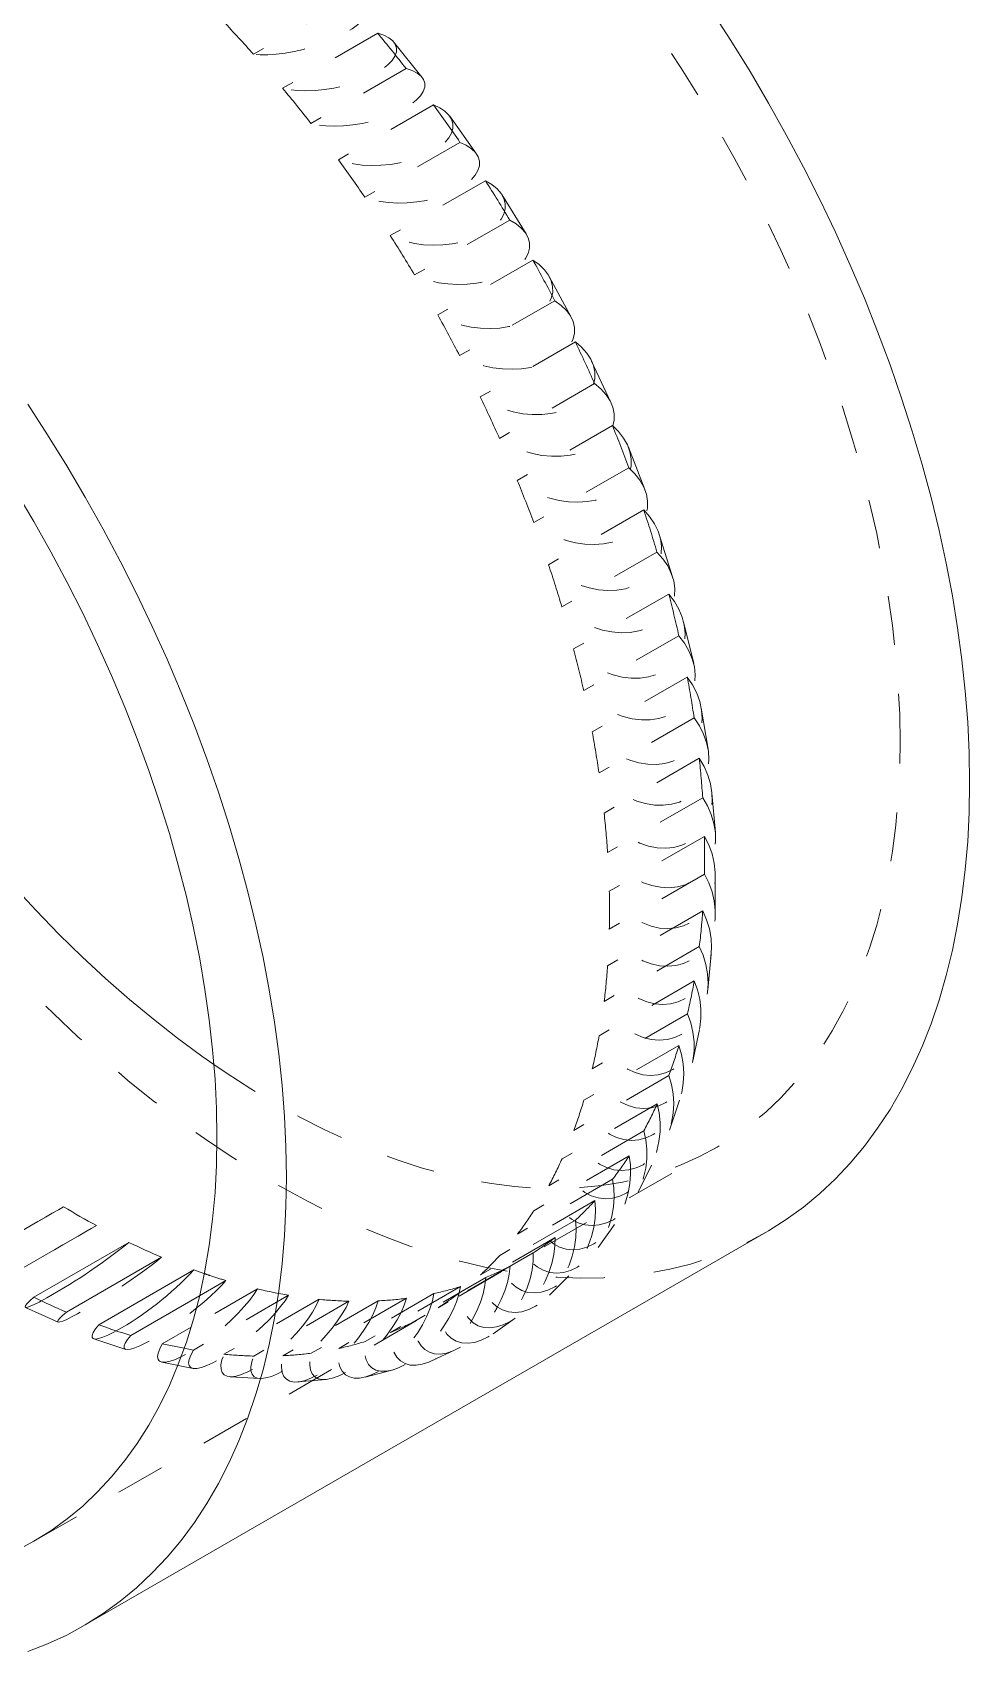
# Model space of a CAD drawing. Header units: inches. Extents: x 0.2 to 32.9, y 0.2 to 23.2.
# Drawn here: x 22.016 to 23.925, y 17.492 to 20.793 of the extents above; entities that cross this region are included whole.
import ezdxf

# ---------------------------------------------------------------- set-up
doc = ezdxf.new("R2010")
doc.units = ezdxf.units.IN
doc.header["$MEASUREMENT"] = 0
doc.linetypes.add('HIDDEN', pattern=[0.075, 0.05, -0.025])

msp = doc.modelspace()

# ---------------------------------------------------------------- linework, layer by layer
at = {"color": 7, "linetype": 'HIDDEN', "lineweight": 0}
for p, q in [((22.660185, 20.860364), (22.466441, 20.748518)), ((22.71954, 20.791204), (22.525797, 20.679359)), ((22.809696, 20.701893), (22.751983, 20.773688)), ((22.777286, 20.719399), (22.583543, 20.607554)), ((22.833159, 20.645277), (22.639415, 20.533432)), ((22.920132, 20.546083), (22.866217, 20.622441)), ((22.887106, 20.568906), (22.693363, 20.45706)), ((22.938882, 20.490633), (22.745139, 20.378788)), ((23.021782, 20.382442), (22.972257, 20.462525)), ((22.98844, 20.410532), (22.794697, 20.298686)), ((23.035553, 20.328966), (22.84181, 20.217121)), ((23.113552, 20.212626), (23.06896, 20.295558)), ((23.080179, 20.246013), (22.886435, 20.134167)), ((23.122112, 20.162049), (22.928369, 20.050203)), ((23.194435, 20.038358), (23.155264, 20.12323)), ((23.161316, 20.077151), (22.967573, 19.965306)), ((23.197611, 19.991708), (23.003868, 19.879863)), ((23.26352, 19.861397), (23.230199, 19.947278)), ((23.230964, 19.905798), (23.037221, 19.793952)), ((23.261223, 19.819811), (23.067479, 19.707966)), ((23.32, 19.683514), (23.292894, 19.769464)), ((23.288359, 19.733829), (23.094616, 19.621983)), ((23.312249, 19.648242), (23.118506, 19.536396)), ((23.363172, 19.506469), (23.342578, 19.591546)), ((23.332872, 19.563129), (23.139129, 19.451284)), ((23.350133, 19.478879), (23.15639, 19.367034)), ((23.39243, 19.331979), (23.378575, 19.415251)), ((23.364016, 19.395569), (23.170273, 19.283723)), ((23.374458, 19.313579), (23.180715, 19.201733)), ((23.381449, 19.232984), (23.187706, 19.121138)), ((23.407239, 19.161882), (23.400273, 19.242442)), ((23.384958, 19.154152), (23.191215, 19.042306)), ((23.384981, 19.077155), (23.191237, 18.965309)), ((23.40718, 18.998104), (23.40718, 19.075063)), ((23.381518, 19.002345), (23.187775, 18.890499)), ((23.374572, 18.92979), (23.180829, 18.817945)), ((23.391914, 18.841572), (23.39888, 18.914087)), ((23.364175, 18.859822), (23.170432, 18.747976)), ((23.350337, 18.792504), (23.156594, 18.680658)), ((23.360957, 18.693549), (23.374813, 18.760825)), ((23.33312, 18.728143), (23.139377, 18.616298)), ((23.312541, 18.6668), (23.118798, 18.554954)), ((23.313656, 18.555202), (23.334249, 18.616501)), ((23.288693, 18.608752), (23.09495, 18.496907)), ((23.261599, 18.554055), (23.067855, 18.44221)), ((22.019199, 17.717333), (23.410785, 18.520678)), ((23.231381, 18.502957), (23.037638, 18.391112)), ((23.249853, 18.429287), (23.27696, 18.483943)), ((23.198068, 18.455506), (23.004324, 18.34366)), ((23.161811, 18.411917), (22.968068, 18.300071)), ((23.122644, 18.372231), (22.928901, 18.260385)), ((23.168309, 18.315941), (23.201629, 18.36335)), ((23.080746, 18.336629), (22.887003, 18.224783)), ((23.036155, 18.305144), (22.842411, 18.193298)), ((22.939547, 18.254978), (22.745803, 18.143132)), ((22.989074, 18.277918), (22.795331, 18.166073)), ((23.069671, 18.218889), (23.108843, 18.258535)), ((22.474511, 18.231637), (22.339472, 18.15368)), ((22.410181, 18.248841), (22.356743, 18.217992)), ((22.833879, 18.222284), (22.640135, 18.110438)), ((22.887799, 18.236428), (22.694056, 18.124582)), ((22.002383, 18.194119), (22.06866, 18.163902)), ((22.537906, 18.218853), (22.344163, 18.107007)), ((22.60008, 18.210549), (22.406336, 18.098703)), ((22.660973, 18.206732), (22.46723, 18.094887)), ((22.720308, 18.20742), (22.526565, 18.095575)), ((22.778031, 18.212612), (22.584288, 18.100766)), ((22.954736, 18.140522), (22.999331, 18.17197)), ((22.141358, 18.129883), (22.206545, 18.108251)), ((22.344163, 18.107007), (22.324972, 18.110877)), ((22.82768, 18.084439), (22.877204, 18.107342)), ((22.280001, 18.082599), (22.343384, 18.06979)), ((22.694062, 18.052073), (22.747977, 18.066182)), ((22.418822, 18.052898), (22.479702, 18.049053)), ((22.556919, 18.042141), (22.614635, 18.047302))]:
    msp.add_line(p, q, dxfattribs=at)
at = {"color": 7, "linetype": 'Continuous', "lineweight": 15}
for p, q in [((22.079718, 18.399373), (21.885974, 18.287527)), ((22.146383, 18.360914), (21.95264, 18.249068)), ((22.212896, 18.326568), (22.019153, 18.214723)), ((22.119191, 17.544123), (23.510777, 18.347468)), ((22.279194, 18.296368), (22.085451, 18.184523)), ((22.344976, 18.270451), (22.151233, 18.158606)), ((22.344976, 18.270451), (22.365628, 18.263282)), ((22.356743, 18.217992), (22.216437, 18.136996)), ((22.339472, 18.15368), (22.280767, 18.119791)), ((22.324972, 18.110877), (22.280767, 18.119791))]:
    msp.add_line(p, q, dxfattribs=at)
at = {"color": 7, "linetype": 'HIDDEN', "lineweight": 0, "flags": 128}
for points in [[(21.51094, 21.811664), (21.487894, 21.797732), (21.452304, 21.77359), (21.418178, 21.747106), (21.385562, 21.718318), (21.354501, 21.687265), (21.325038, 21.65399), (21.297214, 21.618539), (21.271067, 21.580961), (21.246634, 21.541308), (21.223948, 21.499635), (21.203041, 21.455999), (21.183942, 21.41046), (21.166676, 21.363082), (21.151268, 21.313931), (21.137739, 21.263073), (21.126108, 21.210579), (21.116391, 21.156523), (21.108601, 21.100978), (21.102749, 21.044021), (21.098843, 20.985731), (21.096889, 20.926189), (21.096889, 20.865477), (21.098843, 20.803679), (21.102749, 20.740879), (21.108601, 20.677166), (21.116391, 20.612627), (21.126108, 20.547351), (21.137739, 20.481429), (21.151268, 20.414951), (21.166676, 20.34801), (21.183942, 20.280697), (21.203041, 20.213107), (21.223948, 20.145332), (21.246634, 20.077466), (21.271067, 20.009604), (21.297214, 19.941837), (21.325038, 19.874262), (21.354501, 19.806969), (21.385562, 19.740054), (21.418178, 19.673608), (21.452304, 19.607723), (21.487894, 19.54249), (21.524897, 19.477999), (21.563263, 19.41434), (21.602939, 19.3516), (21.643869, 19.289867), (21.685998, 19.229225), (21.729267, 19.169758), (21.773616, 19.111548), (21.818984, 19.054676), (21.865308, 18.999221), (21.912524, 18.945259), (21.960567, 18.892865), (22.009371, 18.842111), (22.058868, 18.793067), (22.10899, 18.745801), (22.159667, 18.700378), (22.210829, 18.656862), (22.262407, 18.615312), (22.314327, 18.575786), (22.366519, 18.538338), (22.418911, 18.50302), (22.47143, 18.469881), (22.524003, 18.438967), (22.576558, 18.41032), (22.629022, 18.383981), (22.681323, 18.359984), (22.733388, 18.338365), (22.785146, 18.319152), (22.836525, 18.302372), (22.887453, 18.288048), (22.937861, 18.2762), (22.987679, 18.266845), (23.036838, 18.259995), (23.08527, 18.25566), (23.132908, 18.253845), (23.179687, 18.254554), (23.225541, 18.257785), (23.270407, 18.263535), (23.314223, 18.271794), (23.356929, 18.282551), (23.398466, 18.295792), (23.438776, 18.311499), (23.477804, 18.329649), (23.510777, 18.347468)], [(23.783651, 19.344799), (23.782669, 19.403068), (23.779727, 19.462381), (23.774828, 19.522645), (23.76798, 19.583768), (23.759194, 19.645656), (23.748483, 19.708212), (23.735864, 19.771341), (23.721356, 19.834946), (23.704981, 19.898927), (23.686765, 19.963188), (23.666736, 20.027627), (23.644924, 20.092147), (23.621364, 20.156647), (23.596092, 20.221029), (23.569146, 20.285192), (23.540569, 20.349038), (23.510404, 20.412469), (23.478697, 20.475386), (23.445498, 20.537693), (23.410858, 20.599294), (23.374831, 20.660093), (23.337471, 20.719997), (23.298836, 20.778914), (23.258987, 20.836752), (23.217984, 20.893423), (23.17589, 20.948839), (23.132772, 21.002915), (23.088694, 21.055567), (23.043725, 21.106713), (22.997935, 21.156276), (22.951393, 21.204179), (22.904173, 21.250348), (22.856346, 21.294712), (22.807986, 21.337202), (22.759168, 21.377752), (22.709967, 21.416301), (22.660459, 21.452789), (22.61072, 21.48716), (22.560828, 21.51936), (22.510858, 21.54934), (22.460889, 21.577053), (22.410996, 21.602458), (22.361258, 21.625514), (22.31175, 21.646187), (22.262549, 21.664444), (22.213731, 21.680258), (22.165371, 21.693603), (22.117544, 21.704459), (22.070323, 21.71281), (22.023782, 21.718643), (21.977991, 21.721948), (21.933023, 21.722721), (21.888945, 21.720961), (21.845826, 21.716669), (21.803733, 21.709853), (21.76273, 21.700523), (21.72288, 21.688694), (21.684246, 21.674384), (21.646886, 21.657614), (21.610858, 21.638412), (21.576218, 21.616806), (21.54302, 21.592829), (21.511313, 21.566519), (21.481148, 21.537917), (21.45257, 21.507065), (21.425625, 21.474013), (21.400352, 21.43881), (21.376792, 21.401512), (21.354981, 21.362175), (21.334952, 21.320861), (21.316736, 21.277632), (21.300361, 21.232556), (21.285853, 21.185703), (21.273233, 21.137144), (21.262522, 21.086954), (21.253736, 21.03521), (21.246889, 20.981994), (21.24199, 20.927385), (21.239047, 20.87147), (21.238066, 20.814333), (21.239047, 20.756064), (21.24199, 20.696751), (21.244191, 20.666784)], [(22.660185, 20.860364), (22.672203, 20.858108), (22.682, 20.854748), (22.689372, 20.850355), (22.69417, 20.845019), (22.696294, 20.838848), (22.695701, 20.83197), (22.692404, 20.824526), (22.686469, 20.816667), (22.678019, 20.808557), (22.667226, 20.80036), (22.654313, 20.792246), (22.639545, 20.78438), (22.623224, 20.776924), (22.605685, 20.770032), (22.587288, 20.763844), (22.568411, 20.758487), (22.549441, 20.754072), (22.530767, 20.750688), (22.512772, 20.748406), (22.495826, 20.747273), (22.480276, 20.74731), (22.466441, 20.748518)], [(22.71954, 20.791204), (22.732015, 20.787099), (22.742257, 20.781927), (22.750057, 20.775794), (22.755255, 20.768826), (22.757743, 20.761166), (22.757472, 20.752971), (22.754446, 20.74441), (22.748728, 20.735658), (22.740435, 20.726895), (22.729737, 20.718301), (22.716854, 20.710052), (22.70205, 20.702318), (22.685629, 20.695256), (22.667928, 20.689013), (22.649311, 20.683717), (22.63016, 20.679475), (22.610867, 20.676376), (22.591829, 20.674482), (22.573437, 20.673833), (22.556068, 20.674442), (22.540079, 20.676297), (22.525797, 20.679359)], [(22.777286, 20.719399), (22.789753, 20.715293), (22.799989, 20.710119), (22.807783, 20.703986), (22.812975, 20.697018), (22.815459, 20.689359), (22.815185, 20.681166), (22.812157, 20.672606), (22.806438, 20.663856), (22.798145, 20.655095), (22.787449, 20.646503), (22.774568, 20.638256), (22.759768, 20.630523), (22.743351, 20.623463), (22.725655, 20.617221), (22.707042, 20.611924), (22.687895, 20.607683), (22.668606, 20.604583), (22.649572, 20.602688), (22.631182, 20.602037), (22.613815, 20.602643), (22.597826, 20.604495), (22.583543, 20.607554)], [(22.833159, 20.645277), (22.845934, 20.63936), (22.856472, 20.632412), (22.864556, 20.624575), (22.870019, 20.61601), (22.87275, 20.606893), (22.872693, 20.59741), (22.869849, 20.587757), (22.864276, 20.578132), (22.856089, 20.568732), (22.845455, 20.559751), (22.832594, 20.551372), (22.817768, 20.543767), (22.801283, 20.537094), (22.783476, 20.531487), (22.764714, 20.527064), (22.745381, 20.523914), (22.725874, 20.522103), (22.706594, 20.521667), (22.687936, 20.522615), (22.670283, 20.524928), (22.653998, 20.528558), (22.639415, 20.533432)], [(22.887106, 20.568906), (22.899874, 20.562988), (22.910405, 20.556039), (22.918482, 20.548202), (22.923941, 20.539638), (22.926667, 20.530522), (22.926607, 20.521041), (22.923761, 20.51139), (22.918187, 20.501767), (22.91, 20.49237), (22.899368, 20.48339), (22.886509, 20.475013), (22.871687, 20.46741), (22.855206, 20.460737), (22.837403, 20.455132), (22.818646, 20.450708), (22.799317, 20.447558), (22.779814, 20.445745), (22.760537, 20.445307), (22.741882, 20.446253), (22.724231, 20.448563), (22.707947, 20.45219), (22.693363, 20.45706)], [(22.938882, 20.490633), (22.951809, 20.482964), (22.962496, 20.474298), (22.970722, 20.464812), (22.976319, 20.454702), (22.979172, 20.444175), (22.979223, 20.433447), (22.97647, 20.422738), (22.97097, 20.412268), (22.962836, 20.402252), (22.952235, 20.392895), (22.939384, 20.384391), (22.924548, 20.376912), (22.90803, 20.370613), (22.89017, 20.365623), (22.871335, 20.362045), (22.851911, 20.359951), (22.832296, 20.359385), (22.812894, 20.360359), (22.794102, 20.362852), (22.776307, 20.366813), (22.759874, 20.372162), (22.745139, 20.378788)], [(22.98844, 20.410532), (23.00136, 20.402862), (23.012039, 20.394196), (23.020259, 20.384711), (23.025851, 20.374602), (23.0287, 20.364077), (23.028747, 20.353351), (23.025992, 20.342644), (23.020491, 20.332177), (23.012358, 20.322163), (23.001758, 20.312809), (22.98891, 20.304306), (22.974077, 20.296829), (22.957563, 20.290531), (22.939708, 20.285541), (22.920877, 20.281962), (22.901457, 20.279868), (22.881846, 20.2793), (22.862448, 20.280271), (22.843659, 20.282762), (22.825865, 20.28672), (22.809432, 20.292064), (22.794697, 20.298686)], [(23.035553, 20.328966), (23.04848, 20.319623), (23.059167, 20.309316), (23.067393, 20.298256), (23.07299, 20.28667), (23.075843, 20.274795), (23.075894, 20.262877), (23.073141, 20.251159), (23.067641, 20.239882), (23.059507, 20.229278), (23.048906, 20.219563), (23.036055, 20.210938), (23.021219, 20.20358), (23.004701, 20.197639), (22.986841, 20.193238), (22.968006, 20.190466), (22.948582, 20.189381), (22.928967, 20.190006), (22.909565, 20.192326), (22.890773, 20.196295), (22.872978, 20.201832), (22.856545, 20.208821), (22.84181, 20.217121)], [(23.080179, 20.246013), (23.093099, 20.236669), (23.103778, 20.226362), (23.111998, 20.215303), (23.117589, 20.203719), (23.120438, 20.191847), (23.120485, 20.179931), (23.117731, 20.168216), (23.11223, 20.156942), (23.104096, 20.14634), (23.093497, 20.136628), (23.080648, 20.128005), (23.065815, 20.120648), (23.049302, 20.114708), (23.031446, 20.110307), (23.012615, 20.107535), (22.993195, 20.106448), (22.973585, 20.107071), (22.954186, 20.109388), (22.935397, 20.113354), (22.917604, 20.118886), (22.901171, 20.125872), (22.886435, 20.134167)], [(23.122112, 20.162049), (23.134888, 20.151128), (23.145426, 20.139274), (23.153509, 20.12673), (23.158973, 20.113753), (23.161704, 20.10061), (23.161647, 20.08757), (23.158803, 20.074902), (23.15323, 20.062864), (23.145043, 20.051705), (23.134409, 20.041653), (23.121548, 20.032915), (23.106722, 20.02567), (23.090237, 20.020066), (23.07243, 20.016219), (23.053668, 20.014208), (23.034335, 20.014074), (23.014828, 20.01582), (22.995548, 20.01941), (22.97689, 20.02477), (22.959237, 20.03179), (22.942952, 20.040326), (22.928369, 20.050203)], [(23.161316, 20.077151), (23.174085, 20.066231), (23.184615, 20.054378), (23.192693, 20.041835), (23.198151, 20.028861), (23.200878, 20.01572), (23.200817, 20.002684), (23.197971, 19.990018), (23.192397, 19.977984), (23.184211, 19.966828), (23.173579, 19.956778), (23.16072, 19.948042), (23.145897, 19.940798), (23.129416, 19.935195), (23.111614, 19.931348), (23.092856, 19.929336), (23.073527, 19.929201), (23.054025, 19.930944), (23.034748, 19.93453), (23.016092, 19.939886), (22.998441, 19.946902), (22.982157, 19.955433), (22.967573, 19.965306)], [(23.197611, 19.991708), (23.210085, 19.979324), (23.220328, 19.966035), (23.228128, 19.952115), (23.233325, 19.937848), (23.235814, 19.923527), (23.235543, 19.909447), (23.232517, 19.895896), (23.226799, 19.883153), (23.218506, 19.871479), (23.207808, 19.861114), (23.194924, 19.852271), (23.180121, 19.845131), (23.1637, 19.839841), (23.145999, 19.836508), (23.127382, 19.835203), (23.108231, 19.835951), (23.088938, 19.838737), (23.0699, 19.843504), (23.051508, 19.850154), (23.034139, 19.858551), (23.01815, 19.868522), (23.003868, 19.879863)], [(23.230964, 19.905798), (23.243431, 19.893414), (23.253666, 19.880127), (23.26146, 19.866208), (23.266653, 19.851943), (23.269137, 19.837626), (23.268863, 19.823549), (23.265835, 19.810002), (23.260116, 19.797263), (23.251823, 19.785592), (23.241127, 19.77523), (23.228246, 19.766388), (23.213445, 19.75925), (23.197029, 19.75396), (23.179332, 19.750627), (23.16072, 19.74932), (23.141573, 19.750066), (23.122284, 19.752849), (23.10325, 19.757613), (23.08486, 19.764259), (23.067493, 19.772651), (23.051503, 19.782617), (23.037221, 19.793952)], [(23.261223, 19.819811), (23.273249, 19.806094), (23.283052, 19.791498), (23.29043, 19.776323), (23.295233, 19.76088), (23.297362, 19.745486), (23.296772, 19.730458), (23.293476, 19.716104), (23.287542, 19.702718), (23.279091, 19.690575), (23.268297, 19.679925), (23.255382, 19.670986), (23.24061, 19.663942), (23.224285, 19.658937), (23.206742, 19.656073), (23.188341, 19.655411), (23.16946, 19.656962), (23.150485, 19.660696), (23.131808, 19.666536), (23.113811, 19.674362), (23.096863, 19.684014), (23.081313, 19.695292), (23.067479, 19.707966)], [(23.288359, 19.733829), (23.300378, 19.720112), (23.310174, 19.705518), (23.317547, 19.690345), (23.322345, 19.674905), (23.324469, 19.659515), (23.323876, 19.644491), (23.320578, 19.63014), (23.314643, 19.616758), (23.306193, 19.604619), (23.295401, 19.593971), (23.282488, 19.585034), (23.26772, 19.577991), (23.251399, 19.572986), (23.23386, 19.570123), (23.215463, 19.569458), (23.196586, 19.571008), (23.177616, 19.574739), (23.158942, 19.580574), (23.140947, 19.588396), (23.124, 19.598042), (23.10845, 19.609315), (23.094616, 19.621983)], [(23.312249, 19.648242), (23.323686, 19.633335), (23.332911, 19.617574), (23.339735, 19.60128), (23.344018, 19.584789), (23.345672, 19.568439), (23.344663, 19.552566), (23.341012, 19.537495), (23.334793, 19.523536), (23.326135, 19.510975), (23.315215, 19.500071), (23.302258, 19.491046), (23.287528, 19.484087), (23.271329, 19.479336), (23.253993, 19.476891), (23.235877, 19.476801), (23.217351, 19.47907), (23.198796, 19.483649), (23.180593, 19.490446), (23.163115, 19.49932), (23.146722, 19.510089), (23.13175, 19.522533), (23.118506, 19.536396)], [(23.332872, 19.563129), (23.344302, 19.548224), (23.35352, 19.532464), (23.360338, 19.516173), (23.364616, 19.499685), (23.366266, 19.483339), (23.365254, 19.46747), (23.361601, 19.452403), (23.355382, 19.438448), (23.346725, 19.425891), (23.335807, 19.414989), (23.322851, 19.405967), (23.308125, 19.399009), (23.29193, 19.394259), (23.274599, 19.391813), (23.256486, 19.391721), (23.237964, 19.393987), (23.219413, 19.398563), (23.201213, 19.405355), (23.183738, 19.414224), (23.167346, 19.424988), (23.152374, 19.437426), (23.139129, 19.451284)], [(23.350133, 19.478879), (23.360845, 19.462941), (23.369359, 19.446169), (23.375501, 19.428905), (23.379145, 19.411504), (23.380216, 19.394324), (23.378691, 19.377718), (23.374603, 19.362025), (23.368036, 19.347569), (23.359123, 19.334646), (23.348048, 19.323521), (23.335038, 19.314423), (23.32036, 19.307537), (23.304317, 19.303007), (23.287236, 19.300924), (23.269468, 19.301332), (23.251379, 19.304222), (23.23334, 19.309535), (23.21572, 19.317161), (23.198882, 19.326944), (23.18317, 19.338684), (23.168909, 19.352139), (23.15639, 19.367034)], [(23.364016, 19.395569), (23.374721, 19.379632), (23.383229, 19.362862), (23.389365, 19.345601), (23.393004, 19.328204), (23.394071, 19.311029), (23.392544, 19.294427), (23.388455, 19.278738), (23.381886, 19.264286), (23.372974, 19.251367), (23.361901, 19.240245), (23.348894, 19.231148), (23.33422, 19.224265), (23.31818, 19.219734), (23.301103, 19.217651), (23.283339, 19.218057), (23.265254, 19.220944), (23.247218, 19.226252), (23.229601, 19.233874), (23.212765, 19.243652), (23.197055, 19.255386), (23.182793, 19.268835), (23.170273, 19.283723)], [(22.38594, 18.689003), (22.410996, 18.671973), (22.460889, 18.639773), (22.510858, 18.609793), (22.560828, 18.582079), (22.61072, 18.556674), (22.660459, 18.533618), (22.709967, 18.512945), (22.759168, 18.494688), (22.807986, 18.478875), (22.856346, 18.465529), (22.904173, 18.454673), (22.951393, 18.446322), (22.997935, 18.440489), (23.043725, 18.437184), (23.088694, 18.436411), (23.132772, 18.438172), (23.17589, 18.442463), (23.217984, 18.449279), (23.258987, 18.458609), (23.298836, 18.470438), (23.337471, 18.484748), (23.374831, 18.501518), (23.410858, 18.52072), (23.445498, 18.542327), (23.478697, 18.566303), (23.510404, 18.592613), (23.540569, 18.621216), (23.569146, 18.652067), (23.596092, 18.68512), (23.621364, 18.720322), (23.644924, 18.75762), (23.666736, 18.796957), (23.686765, 18.838272), (23.704981, 18.8815), (23.721356, 18.926576), (23.735864, 18.97343), (23.748483, 19.021989), (23.759194, 19.072179), (23.76798, 19.123922), (23.774828, 19.177139), (23.779727, 19.231747), (23.782669, 19.287662), (23.783651, 19.344799)], [(23.374458, 19.313579), (23.384318, 19.296779), (23.391996, 19.27916), (23.397337, 19.261085), (23.40023, 19.242924), (23.400615, 19.225051), (23.398485, 19.207831), (23.393883, 19.191619), (23.386904, 19.176747), (23.377692, 19.16352), (23.366435, 19.152211), (23.353364, 19.14305), (23.338747, 19.136227), (23.322886, 19.131881), (23.306105, 19.130102), (23.288748, 19.130925), (23.271172, 19.134335), (23.253739, 19.140261), (23.236804, 19.148581), (23.220717, 19.159125), (23.205808, 19.171676), (23.192382, 19.185976), (23.180715, 19.201733)], [(23.381449, 19.232984), (23.391302, 19.216185), (23.398975, 19.198569), (23.40431, 19.180497), (23.407198, 19.162341), (23.40758, 19.144471), (23.405447, 19.127256), (23.400844, 19.111049), (23.393865, 19.096181), (23.384654, 19.082958), (23.373398, 19.071652), (23.36033, 19.062494), (23.345717, 19.055672), (23.329859, 19.051326), (23.313082, 19.049545), (23.295729, 19.050367), (23.278157, 19.053773), (23.260727, 19.059695), (23.243795, 19.06801), (23.22771, 19.078548), (23.212801, 19.091093), (23.199375, 19.105388), (23.187706, 19.121138)], [(23.384958, 19.154152), (23.393847, 19.136668), (23.400575, 19.118378), (23.405003, 19.09966), (23.407041, 19.080896), (23.406645, 19.062472), (23.403826, 19.044766), (23.398639, 19.028141), (23.391193, 19.01294), (23.38164, 18.999473), (23.370175, 18.988017), (23.357034, 18.978807), (23.342488, 18.972033), (23.326834, 18.967834), (23.310393, 18.966295), (23.293504, 18.967448), (23.276513, 18.97127), (23.259769, 18.977682), (23.243615, 18.986553), (23.228384, 18.9977), (23.214387, 19.010894), (23.201912, 19.025865), (23.191215, 19.042306)], [(23.384981, 19.077155), (23.393864, 19.059673), (23.400586, 19.041386), (23.405009, 19.022671), (23.407042, 19.003911), (23.406643, 18.985492), (23.403821, 18.967791), (23.398634, 18.951171), (23.391188, 18.935973), (23.381635, 18.92251), (23.370172, 18.911058), (23.357034, 18.90185), (23.342491, 18.895078), (23.32684, 18.890878), (23.310404, 18.889338), (23.293519, 18.890489), (23.276531, 18.894308), (23.25979, 18.900715), (23.243639, 18.909581), (23.228409, 18.920722), (23.214412, 18.93391), (23.201936, 18.948875), (23.191237, 18.965309)], [(23.381518, 19.002345), (23.38933, 18.984363), (23.395002, 18.965585), (23.398416, 18.946398), (23.399504, 18.927195), (23.398242, 18.90837), (23.394656, 18.890309), (23.388821, 18.873385), (23.380855, 18.857943), (23.370922, 18.844301), (23.359227, 18.832738), (23.346009, 18.823493), (23.33154, 18.816755), (23.316117, 18.812662), (23.300055, 18.811298), (23.283685, 18.812691), (23.267344, 18.816814), (23.251365, 18.82358), (23.236078, 18.832851), (23.221797, 18.844437), (23.208813, 18.858101), (23.197394, 18.87356), (23.187775, 18.890499)], [(23.374572, 18.92979), (23.382378, 18.91181), (23.388044, 18.893035), (23.391454, 18.873851), (23.392537, 18.854652), (23.391272, 18.835832), (23.387685, 18.817777), (23.381849, 18.800857), (23.373883, 18.785419), (23.363952, 18.771781), (23.352259, 18.760222), (23.339043, 18.750979), (23.324577, 18.744242), (23.309157, 18.740149), (23.293099, 18.738784), (23.276733, 18.740175), (23.260395, 18.744294), (23.244419, 18.751056), (23.229134, 18.760322), (23.214854, 18.771902), (23.20187, 18.785559), (23.19045, 18.801012), (23.180829, 18.817945)], [(23.364175, 18.859822), (23.370815, 18.841532), (23.375336, 18.822454), (23.377648, 18.802978), (23.377701, 18.783504), (23.375496, 18.764432), (23.371076, 18.746154), (23.364534, 18.729044), (23.356003, 18.713454), (23.345658, 18.699704), (23.333712, 18.688076), (23.32041, 18.678809), (23.306025, 18.672093), (23.290852, 18.668065), (23.275203, 18.666809), (23.259399, 18.668351), (23.243764, 18.672658), (23.228619, 18.679642), (23.214276, 18.689161), (23.201028, 18.701018), (23.189148, 18.714969), (23.178879, 18.73073), (23.170432, 18.747976)], [(23.350337, 18.792504), (23.356971, 18.774216), (23.361487, 18.755141), (23.363794, 18.735668), (23.363844, 18.716199), (23.361635, 18.697132), (23.357214, 18.678859), (23.350671, 18.661754), (23.342141, 18.646168), (23.331797, 18.632422), (23.319853, 18.620797), (23.306554, 18.611532), (23.292172, 18.604817), (23.277003, 18.60079), (23.261357, 18.599533), (23.245556, 18.601072), (23.229924, 18.605376), (23.214782, 18.612355), (23.200441, 18.621868), (23.187194, 18.633719), (23.175313, 18.647665), (23.165043, 18.663419), (23.156594, 18.680658)], [(23.33312, 18.728143), (23.338504, 18.709742), (23.341795, 18.690553), (23.342925, 18.670972), (23.341872, 18.651399), (23.338656, 18.632237), (23.333344, 18.613878), (23.326045, 18.596701), (23.316909, 18.581057), (23.306123, 18.567267), (23.293908, 18.555615), (23.280516, 18.54634), (23.266221, 18.539632), (23.251317, 18.535629), (23.236109, 18.534412), (23.22091, 18.536008), (23.206032, 18.540383), (23.19178, 18.547447), (23.178447, 18.557055), (23.166306, 18.569011), (23.155607, 18.583069), (23.146568, 18.59894), (23.139377, 18.616298)], [(23.312541, 18.6668), (23.31792, 18.6484), (23.321206, 18.629214), (23.322332, 18.609636), (23.321275, 18.590068), (23.318057, 18.570911), (23.312744, 18.552558), (23.305444, 18.535385), (23.296309, 18.519746), (23.285524, 18.50596), (23.273312, 18.494311), (23.259922, 18.485038), (23.24563, 18.478331), (23.230729, 18.474328), (23.215525, 18.47311), (23.200329, 18.474703), (23.185454, 18.479075), (23.171204, 18.486134), (23.157872, 18.495738), (23.145731, 18.507687), (23.135032, 18.521738), (23.125992, 18.537602), (23.118798, 18.554954)], [(23.288693, 18.608752), (23.292753, 18.590435), (23.294745, 18.571328), (23.29463, 18.551825), (23.292409, 18.532326), (23.288128, 18.513231), (23.281874, 18.494932), (23.273777, 18.477805), (23.264002, 18.462202), (23.25275, 18.448441), (23.240252, 18.436807), (23.226765, 18.427538), (23.212565, 18.420824), (23.197944, 18.416803), (23.183202, 18.415557), (23.168642, 18.417112), (23.154562, 18.421437), (23.141251, 18.428441), (23.128984, 18.437983), (23.11801, 18.449865), (23.108557, 18.463844), (23.100817, 18.479632), (23.09495, 18.496907)], [(23.261599, 18.554055), (23.265653, 18.535739), (23.267641, 18.516635), (23.267522, 18.497136), (23.265298, 18.477642), (23.261015, 18.458552), (23.25476, 18.440258), (23.246663, 18.423136), (23.236889, 18.407537), (23.225639, 18.39378), (23.213143, 18.382149), (23.199659, 18.372882), (23.185462, 18.366169), (23.170844, 18.362148), (23.156105, 18.360901), (23.141548, 18.362454), (23.12747, 18.366775), (23.114161, 18.373775), (23.101895, 18.383311), (23.090921, 18.395187), (23.081467, 18.409159), (23.073725, 18.424942), (23.067855, 18.44221)], [(23.231381, 18.502957), (23.234062, 18.484918), (23.234703, 18.466085), (23.23329, 18.446844), (23.229853, 18.42759), (23.224463, 18.40872), (23.217229, 18.390619), (23.208301, 18.37366), (23.197862, 18.358191), (23.186125, 18.344528), (23.173332, 18.332954), (23.159746, 18.323705), (23.145645, 18.31697), (23.131319, 18.31289), (23.117062, 18.311546), (23.103166, 18.312967), (23.089917, 18.317123), (23.077587, 18.32393), (23.066428, 18.333247), (23.05667, 18.344884), (23.048514, 18.3586), (23.042126, 18.374116), (23.037638, 18.391112)], [(23.198068, 18.455506), (23.200744, 18.437468), (23.20138, 18.418638), (23.199964, 18.399401), (23.196525, 18.380152), (23.191133, 18.361286), (23.183899, 18.34319), (23.174971, 18.326236), (23.164533, 18.310771), (23.152798, 18.297112), (23.140008, 18.285541), (23.126424, 18.276294), (23.112327, 18.269561), (23.098004, 18.26548), (23.083749, 18.264135), (23.069856, 18.265554), (23.056609, 18.269707), (23.04428, 18.276509), (23.033122, 18.285821), (23.023364, 18.297451), (23.015206, 18.311162), (23.008816, 18.326671), (23.004324, 18.34366)], [(23.161811, 18.411917), (23.163074, 18.394348), (23.162324, 18.375976), (23.159578, 18.357178), (23.154891, 18.33834), (23.14836, 18.319847), (23.140118, 18.302081), (23.130335, 18.285406), (23.119212, 18.270163), (23.106977, 18.256666), (23.093881, 18.245193), (23.080193, 18.235977), (23.066194, 18.229209), (23.052171, 18.225028), (23.038412, 18.223518), (23.0252, 18.224713), (23.012806, 18.228585), (23.001484, 18.235058), (22.991466, 18.243996), (22.982958, 18.255218), (22.976136, 18.268492), (22.971138, 18.283546), (22.968068, 18.300071)], [(22.146383, 18.360914), (22.135686, 18.354737), (22.123211, 18.347533), (22.109214, 18.339451), (22.093983, 18.330656), (22.077829, 18.321329), (22.061085, 18.311662), (22.044094, 18.301852), (22.027205, 18.292101), (22.010764, 18.28261), (21.99511, 18.273573), (21.980564, 18.265175), (21.967423, 18.257589), (21.955958, 18.250971), (21.946405, 18.245457), (21.938959, 18.241159), (21.933772, 18.238166), (21.930953, 18.23654), (21.930557, 18.236313), (21.932595, 18.237491), (21.937023, 18.240049), (21.943751, 18.243934), (21.95264, 18.249068)], [(23.122644, 18.372231), (23.123903, 18.354664), (23.123149, 18.336295), (23.1204, 18.3175), (23.115711, 18.298666), (23.109178, 18.280178), (23.100937, 18.262417), (23.091155, 18.245746), (23.080033, 18.230508), (23.0678, 18.217015), (23.054706, 18.205544), (23.041021, 18.196331), (23.027025, 18.189564), (23.013005, 18.185383), (22.999249, 18.183872), (22.986039, 18.185064), (22.973647, 18.188934), (22.962325, 18.195402), (22.952308, 18.204335), (22.9438, 18.215551), (22.936975, 18.228819), (22.931975, 18.243866), (22.928901, 18.260385)], [(23.080746, 18.336629), (23.080567, 18.319718), (23.078404, 18.30199), (23.074302, 18.28381), (23.068343, 18.265551), (23.060652, 18.247588), (23.051385, 18.230289), (23.040734, 18.21401), (23.028915, 18.199084), (23.016173, 18.185818), (23.002769, 18.174485), (22.988978, 18.165317), (22.975082, 18.158502), (22.961367, 18.15418), (22.948116, 18.152439), (22.935599, 18.153316), (22.924073, 18.156793), (22.913776, 18.162798), (22.904918, 18.171208), (22.897682, 18.18185), (22.892216, 18.194506), (22.888631, 18.208915), (22.887003, 18.224783)], [(22.279194, 18.296368), (22.269575, 18.288449), (22.258156, 18.279538), (22.245172, 18.269817), (22.230891, 18.259486), (22.215604, 18.248758), (22.199625, 18.237852), (22.183284, 18.226992), (22.166914, 18.216401), (22.150853, 18.206298), (22.135429, 18.196888), (22.12096, 18.188365), (22.107742, 18.180904), (22.096047, 18.174659), (22.086114, 18.169757), (22.078149, 18.166299), (22.072313, 18.164356), (22.068727, 18.163968), (22.067465, 18.165143), (22.068553, 18.167857), (22.071967, 18.172053), (22.077639, 18.177647), (22.085451, 18.184523)], [(23.036155, 18.305144), (23.035972, 18.288234), (23.033805, 18.270508), (23.0297, 18.252332), (23.02374, 18.234077), (23.016048, 18.216118), (23.006782, 18.198824), (22.996131, 18.182549), (22.984315, 18.167628), (22.971575, 18.154366), (22.958173, 18.143036), (22.944385, 18.133869), (22.930492, 18.127056), (22.91678, 18.122734), (22.903531, 18.120992), (22.891016, 18.121867), (22.879492, 18.125341), (22.869195, 18.131342), (22.860337, 18.139746), (22.8531, 18.150383), (22.847631, 18.163032), (22.844044, 18.177436), (22.842411, 18.193298)], [(22.939547, 18.254978), (22.937914, 18.238905), (22.934327, 18.222), (22.928858, 18.20461), (22.921621, 18.187093), (22.912763, 18.169807), (22.902466, 18.153108), (22.890942, 18.137337), (22.878427, 18.122819), (22.865178, 18.109851), (22.851466, 18.0987), (22.837574, 18.089594), (22.823785, 18.08272), (22.810383, 18.078219), (22.797643, 18.076184), (22.785827, 18.076655), (22.775176, 18.079625), (22.76591, 18.085031), (22.758218, 18.092762), (22.752258, 18.102661), (22.748153, 18.114524), (22.745987, 18.128107), (22.745803, 18.143132)], [(22.989074, 18.277918), (22.987445, 18.261844), (22.983861, 18.244936), (22.978395, 18.227544), (22.971158, 18.210023), (22.962301, 18.192733), (22.952003, 18.176029), (22.940478, 18.160254), (22.927961, 18.145732), (22.914709, 18.13276), (22.900995, 18.121606), (22.887099, 18.112498), (22.873308, 18.105623), (22.859903, 18.101122), (22.847161, 18.099087), (22.835343, 18.099561), (22.824691, 18.102533), (22.815425, 18.107943), (22.807733, 18.115679), (22.801775, 18.125584), (22.797672, 18.137452), (22.79551, 18.151041), (22.795331, 18.166073)], [(22.410181, 18.248841), (22.401734, 18.239261), (22.391465, 18.228721), (22.379584, 18.217438), (22.366337, 18.205643), (22.351993, 18.193578), (22.336849, 18.181491), (22.321214, 18.16963), (22.30541, 18.158239), (22.289761, 18.147551), (22.274588, 18.137786), (22.260203, 18.129143), (22.246901, 18.121802), (22.234955, 18.115912), (22.22461, 18.111594), (22.216079, 18.108937), (22.209536, 18.107995), (22.205117, 18.108788), (22.202911, 18.111299), (22.202965, 18.115477), (22.205276, 18.121237), (22.209798, 18.128459), (22.216437, 18.136996)], [(22.474511, 18.231637), (22.467317, 18.220495), (22.458277, 18.208424), (22.447577, 18.195674), (22.435436, 18.182504), (22.422105, 18.169185), (22.407855, 18.155991), (22.392979, 18.143192), (22.377783, 18.131051), (22.362579, 18.119817), (22.347678, 18.10972), (22.333386, 18.100968), (22.319997, 18.09374), (22.307784, 18.088185), (22.297, 18.084416), (22.287864, 18.08251), (22.280565, 18.082508), (22.275251, 18.084409), (22.272033, 18.088173), (22.270977, 18.093724), (22.272103, 18.100949), (22.275389, 18.109697), (22.280767, 18.119791)], [(22.833879, 18.222284), (22.830805, 18.207218), (22.825804, 18.1913), (22.81898, 18.174858), (22.810472, 18.158229), (22.800454, 18.141753), (22.789133, 18.125769), (22.77674, 18.110606), (22.763531, 18.096573), (22.749775, 18.083959), (22.735755, 18.073023), (22.721759, 18.063989), (22.708073, 18.057043), (22.69498, 18.052327), (22.682747, 18.049937), (22.671625, 18.049924), (22.661843, 18.052286), (22.653601, 18.056976), (22.647069, 18.063898), (22.64238, 18.072909), (22.63963, 18.083824), (22.638877, 18.09642), (22.640135, 18.110438)], [(22.887799, 18.236428), (22.884729, 18.22136), (22.879731, 18.205441), (22.872908, 18.188996), (22.864401, 18.172363), (22.854383, 18.155883), (22.843061, 18.139895), (22.830667, 18.124728), (22.817455, 18.110691), (22.803696, 18.098074), (22.789673, 18.087135), (22.775674, 18.078099), (22.761986, 18.071151), (22.74889, 18.066435), (22.736655, 18.064046), (22.725532, 18.064034), (22.715749, 18.0664), (22.707507, 18.071093), (22.700976, 18.078019), (22.696289, 18.087035), (22.693542, 18.097956), (22.692793, 18.110558), (22.694056, 18.124582)], [(22.033652, 18.206904), (22.029773, 18.204878), (22.019842, 18.199977), (22.011876, 18.196518), (22.00604, 18.194574), (22.002452, 18.194185), (22.001188, 18.195357), (22.002271, 18.198068), (22.005681, 18.202261), (22.011347, 18.207851), (22.019153, 18.214723)], [(22.537906, 18.218853), (22.530715, 18.207711), (22.521677, 18.19564), (22.510978, 18.182887), (22.498837, 18.169715), (22.485504, 18.156394), (22.471252, 18.143197), (22.456373, 18.130395), (22.441174, 18.11825), (22.425967, 18.107013), (22.411062, 18.096914), (22.396768, 18.08816), (22.383375, 18.080931), (22.371161, 18.075374), (22.360375, 18.071606), (22.351238, 18.069701), (22.343939, 18.069701), (22.338627, 18.071604), (22.335412, 18.075372), (22.334358, 18.080927), (22.335488, 18.088156), (22.338779, 18.096909), (22.344163, 18.107007)], [(22.60008, 18.210549), (22.59421, 18.197962), (22.586468, 18.184475), (22.577014, 18.170365), (22.566041, 18.155921), (22.553774, 18.14144), (22.540465, 18.127219), (22.526387, 18.113549), (22.51183, 18.100712), (22.497091, 18.088969), (22.482473, 18.078564), (22.468276, 18.069708), (22.454792, 18.062584), (22.442296, 18.057337), (22.431046, 18.054076), (22.421272, 18.052867), (22.413175, 18.053736), (22.406921, 18.056664), (22.402637, 18.061591), (22.400413, 18.068416), (22.400294, 18.076999), (22.402282, 18.087165), (22.406336, 18.098703)], [(22.660973, 18.206732), (22.655106, 18.194145), (22.647366, 18.180657), (22.637913, 18.166545), (22.626939, 18.152098), (22.614672, 18.137614), (22.601361, 18.123389), (22.587281, 18.109716), (22.572721, 18.096875), (22.557979, 18.085129), (22.543358, 18.074721), (22.529158, 18.065863), (22.51567, 18.058737), (22.503173, 18.05349), (22.491921, 18.05023), (22.482146, 18.049022), (22.474049, 18.049893), (22.467795, 18.052824), (22.463514, 18.057755), (22.461293, 18.064584), (22.461177, 18.073172), (22.46317, 18.083343), (22.46723, 18.094887)], [(22.720308, 18.20742), (22.715817, 18.19352), (22.709426, 18.178746), (22.701269, 18.163401), (22.691511, 18.1478), (22.680353, 18.132263), (22.668024, 18.117108), (22.654777, 18.102647), (22.640883, 18.089177), (22.626629, 18.076973), (22.612306, 18.066286), (22.598208, 18.057336), (22.584625, 18.050306), (22.571834, 18.045341), (22.5601, 18.042541), (22.549661, 18.041965), (22.540734, 18.043625), (22.533499, 18.047486), (22.528107, 18.053469), (22.524668, 18.061452), (22.523252, 18.07127), (22.523889, 18.082723), (22.526565, 18.095575)], [(22.778031, 18.212612), (22.773543, 18.198711), (22.767155, 18.183936), (22.758998, 18.168588), (22.749241, 18.152984), (22.738082, 18.137443), (22.725752, 18.122284), (22.712503, 18.10782), (22.698607, 18.094345), (22.68435, 18.082138), (22.670024, 18.071449), (22.655923, 18.062497), (22.642337, 18.055466), (22.629544, 18.0505), (22.617807, 18.047701), (22.607368, 18.047126), (22.59844, 18.048789), (22.591206, 18.052653), (22.585816, 18.05864), (22.582379, 18.066628), (22.580966, 18.076451), (22.581607, 18.087909), (22.584288, 18.100766)], [(22.186587, 18.14604), (22.181717, 18.143435), (22.169773, 18.137545), (22.159429, 18.133227), (22.150898, 18.13057), (22.144355, 18.129626), (22.139935, 18.130417), (22.137726, 18.132925), (22.137776, 18.1371), (22.140083, 18.142856), (22.144599, 18.150073), (22.151233, 18.158606)]]:
    msp.add_lwpolyline(points, dxfattribs=at)
at = {"color": 7, "linetype": 'Continuous', "lineweight": 15, "flags": 128}
for points in [[(23.925072, 19.263158), (23.924095, 19.324424), (23.921164, 19.386733), (23.916284, 19.450001), (23.909462, 19.514138), (23.900707, 19.579057), (23.890031, 19.644667), (23.877449, 19.710879), (23.862978, 19.7776), (23.846639, 19.844738), (23.828453, 19.912201), (23.808446, 19.979895), (23.786646, 20.047727), (23.763082, 20.115604), (23.737788, 20.18343), (23.710798, 20.251112), (23.68215, 20.318558), (23.651883, 20.385673), (23.620039, 20.452366), (23.586661, 20.518543), (23.551797, 20.584113), (23.515495, 20.648986), (23.477804, 20.713072), (23.438776, 20.776282), (23.398466, 20.83853)], [(22.533486, 18.459812), (22.532508, 18.521078), (22.529578, 18.583388), (22.524698, 18.646655), (22.517876, 18.710792), (22.509121, 18.775711), (22.498445, 18.841321), (22.485863, 18.907533), (22.471392, 18.974254), (22.455052, 19.041393), (22.436867, 19.108856), (22.41686, 19.17655), (22.39506, 19.244382), (22.371496, 19.312258), (22.346202, 19.380084), (22.319212, 19.447767), (22.290564, 19.515213), (22.260297, 19.582328), (22.228452, 19.64902), (22.195075, 19.715197), (22.160211, 19.780767), (22.123909, 19.84564), (22.086218, 19.909726), (22.04719, 19.972937), (22.00688, 20.035184)], [(22.392064, 18.541453), (22.391083, 18.599723), (22.388141, 18.659035), (22.383242, 18.7193), (22.376394, 18.780423), (22.367608, 18.84231), (22.356897, 18.904867), (22.344278, 18.967996), (22.329769, 19.0316), (22.313395, 19.095582), (22.295179, 19.159842), (22.27515, 19.224282), (22.253338, 19.288801), (22.229778, 19.353302), (22.204506, 19.417683), (22.17756, 19.481846), (22.148983, 19.545692), (22.118817, 19.609123), (22.087111, 19.672041), (22.053912, 19.734348), (22.019272, 19.795948), (21.983244, 19.856748)], [(23.510777, 18.347468), (23.515495, 18.350218), (23.551797, 18.373177), (23.586661, 18.398494), (23.620039, 18.426134), (23.651883, 18.45606), (23.68215, 18.48823), (23.710798, 18.522599), (23.737788, 18.55912), (23.763082, 18.597742), (23.786646, 18.638412), (23.808446, 18.681074), (23.828453, 18.725669), (23.846639, 18.772135), (23.862978, 18.820408), (23.877449, 18.870422), (23.890031, 18.922106), (23.900707, 18.97539), (23.909462, 19.030201), (23.916284, 19.086461), (23.921164, 19.144094), (23.924095, 19.20302), (23.925072, 19.263158)], [(21.977991, 19.052419), (22.023782, 19.002856), (22.070323, 18.954953), (22.117544, 18.908784), (22.165371, 18.864421), (22.213731, 18.821931), (22.262549, 18.78138), (22.31175, 18.742831), (22.361258, 18.706343), (22.38594, 18.689003)], [(21.983244, 17.698172), (22.019272, 17.717375), (22.053912, 17.738981), (22.087111, 17.762958), (22.118817, 17.789267), (22.148983, 17.81787), (22.17756, 17.848721), (22.204506, 17.881774), (22.229778, 17.916976), (22.253338, 17.954275), (22.27515, 17.993612), (22.295179, 18.034926), (22.313395, 18.078155), (22.329769, 18.12323), (22.344278, 18.170084), (22.356897, 18.218643), (22.367608, 18.268833), (22.376394, 18.320576), (22.383242, 18.373793), (22.388141, 18.428401), (22.391083, 18.484317), (22.392064, 18.541453)], [(22.00688, 17.492447), (22.04719, 17.508153), (22.086218, 17.526303), (22.123909, 17.546872), (22.160211, 17.569831), (22.195075, 17.595148), (22.228452, 17.622789), (22.260297, 17.652715), (22.290564, 17.684884), (22.319212, 17.719253), (22.346202, 17.755774), (22.371496, 17.794396), (22.39506, 17.835066), (22.41686, 17.877729), (22.436867, 17.922323), (22.455052, 17.96879), (22.471392, 18.017063), (22.485863, 18.067076), (22.498445, 18.118761), (22.509121, 18.172045), (22.517876, 18.226855), (22.524698, 18.283116), (22.529578, 18.340749), (22.532508, 18.399675), (22.533486, 18.459812)], [(22.079718, 18.399373), (22.069019, 18.393195), (22.056543, 18.385991), (22.042546, 18.377909), (22.027316, 18.369115), (22.011165, 18.35979), (21.994424, 18.350124), (21.977436, 18.340316), (21.960551, 18.330568), (21.944114, 18.321078), (21.928464, 18.312043), (21.913921, 18.303647), (21.900783, 18.296063), (21.88932, 18.289446), (21.885306, 18.287129)]]:
    msp.add_lwpolyline(points, dxfattribs=at)
at = {"color": 7, "linetype": 'Continuous', "lineweight": 15}
for centre, radius, start, end in [((21.442883, 19.285889), 1.230129, 298.70173, 308.752798), ((21.87368, 18.707434), 0.642709, 299.134255, 317.163536)]:
    msp.add_arc(centre, radius, start, end, dxfattribs=at)
at = {"color": 7, "linetype": 'HIDDEN', "lineweight": 0}
for points in [[(22.405529, 20.81497), (22.426065, 20.793294), (22.446369, 20.771144), (22.466441, 20.748518)], [(22.777286, 20.719399), (22.758334, 20.743752), (22.739085, 20.767687), (22.71954, 20.791204)], [(22.525797, 20.679359), (22.545331, 20.655835), (22.56458, 20.6319), (22.583543, 20.607554)], [(22.887106, 20.568906), (22.869471, 20.594712), (22.851489, 20.62017), (22.833159, 20.645277)], [(22.639415, 20.533432), (22.657735, 20.508318), (22.675717, 20.482861), (22.693363, 20.45706)], [(22.98844, 20.410532), (22.972316, 20.43751), (22.955796, 20.464211), (22.938882, 20.490633)], [(22.745139, 20.378788), (22.762042, 20.352359), (22.778562, 20.325658), (22.794697, 20.298686)], [(23.080179, 20.246013), (23.065741, 20.273867), (23.050866, 20.301519), (23.035553, 20.328966)], [(22.84181, 20.217121), (22.857112, 20.189667), (22.871988, 20.162016), (22.886435, 20.134167)], [(23.161316, 20.077151), (23.148724, 20.105577), (23.135657, 20.133876), (23.122112, 20.162049)], [(22.928369, 20.050203), (22.941903, 20.022024), (22.954971, 19.993725), (22.967573, 19.965306)], [(23.230964, 19.905798), (23.220356, 19.934483), (23.209238, 19.96312), (23.197611, 19.991708)], [(23.003868, 19.879863), (23.015484, 19.851268), (23.026602, 19.822631), (23.037221, 19.793952)], [(23.288359, 19.733829), (23.27985, 19.762459), (23.270805, 19.79112), (23.261223, 19.819811)], [(23.067479, 19.707966), (23.077051, 19.679269), (23.086097, 19.650608), (23.094616, 19.621983)], [(23.332872, 19.563129), (23.326557, 19.591391), (23.319683, 19.619762), (23.312249, 19.648242)], [(23.118506, 19.536396), (23.125929, 19.507911), (23.132803, 19.47954), (23.139129, 19.451284)], [(23.364016, 19.395569), (23.359963, 19.423153), (23.355335, 19.450923), (23.350133, 19.478879)], [(23.15639, 19.367034), (23.161581, 19.339072), (23.166209, 19.311302), (23.170273, 19.283723)], [(23.381449, 19.232984), (23.379703, 19.259588), (23.377373, 19.286453), (23.374458, 19.313579)], [(23.180715, 19.201733), (23.183619, 19.174601), (23.185949, 19.147736), (23.187706, 19.121138)], [(23.384981, 19.077155), (23.38556, 19.102488), (23.385553, 19.128153), (23.384958, 19.154152)], [(23.191215, 19.042306), (23.191799, 19.016302), (23.191807, 18.990636), (23.191237, 18.965309)], [(23.374572, 18.92979), (23.377471, 18.953574), (23.379787, 18.977759), (23.381518, 19.002345)], [(23.187775, 18.890499), (23.186033, 18.865907), (23.183718, 18.841722), (23.180829, 18.817945)], [(23.350337, 18.792504), (23.355524, 18.814478), (23.360137, 18.836917), (23.364175, 18.859822)], [(23.170432, 18.747976), (23.166383, 18.725065), (23.161771, 18.702626), (23.156594, 18.680658)], [(23.312541, 18.6668), (23.31996, 18.686723), (23.32682, 18.707171), (23.33312, 18.728143)], [(23.139377, 18.616298), (23.133066, 18.595319), (23.126206, 18.574872), (23.118798, 18.554954)], [(23.261599, 18.554055), (23.271167, 18.57171), (23.280199, 18.589943), (23.288693, 18.608752)], [(23.09495, 18.496907), (23.086445, 18.478091), (23.077414, 18.459859), (23.067855, 18.44221)], [(23.198068, 18.455506), (23.209682, 18.470699), (23.220786, 18.486516), (23.231381, 18.502957)], [(23.037638, 18.391112), (23.027032, 18.374664), (23.015928, 18.358847), (23.004324, 18.34366)], [(23.122644, 18.372231), (23.136176, 18.384796), (23.149232, 18.398025), (23.161811, 18.411917)], [(23.036155, 18.305144), (23.051456, 18.314942), (23.06632, 18.325437), (23.080746, 18.336629)], [(22.968068, 18.300071), (22.955478, 18.286173), (22.942423, 18.272944), (22.928901, 18.260385)], [(22.939547, 18.254978), (22.956451, 18.261903), (22.97296, 18.26955), (22.989074, 18.277918)], [(22.474511, 18.231637), (22.495828, 18.226635), (22.51696, 18.222374), (22.537906, 18.218853)], [(22.833879, 18.222284), (22.8522, 18.22626), (22.870173, 18.230975), (22.887799, 18.236428)], [(22.887003, 18.224783), (22.872566, 18.213586), (22.857703, 18.203091), (22.842411, 18.193298)], [(22.60008, 18.210549), (22.62062, 18.208529), (22.640917, 18.207257), (22.660973, 18.206732)], [(22.720308, 18.20742), (22.739846, 18.208404), (22.759087, 18.210134), (22.778031, 18.212612)], [(22.795331, 18.166073), (22.779206, 18.157698), (22.762697, 18.150052), (22.745803, 18.143132)], [(22.694056, 18.124582), (22.676419, 18.119123), (22.658446, 18.114409), (22.640135, 18.110438)], [(22.46723, 18.094887), (22.447163, 18.095405), (22.426866, 18.096677), (22.406336, 18.098703)], [(22.584288, 18.100766), (22.565333, 18.098283), (22.546092, 18.096552), (22.526565, 18.095575)]]:
    msp.add_open_spline(points, degree=3, dxfattribs=at)
at = {"color": 7, "linetype": 'Continuous', "lineweight": 15}
for points in [[(22.079718, 18.399373), (22.101945, 18.385884), (22.124167, 18.373064), (22.146383, 18.360914)], [(22.212896, 18.326568), (22.235062, 18.315801), (22.257162, 18.305734), (22.279194, 18.296368)], [(22.085451, 18.184523), (22.063408, 18.193882), (22.041308, 18.203949), (22.019153, 18.214723)], [(22.216437, 18.136996), (22.194818, 18.143468), (22.173084, 18.150672), (22.151233, 18.158606)]]:
    msp.add_open_spline(points, degree=3, dxfattribs=at)
at = {"color": 7, "linetype": 'HIDDEN', "lineweight": 0}
msp.add_open_spline([(22.365628, 18.263282), (22.369642, 18.261872), (22.384566, 18.256629), (22.399363, 18.25213), (22.410181, 18.248841)], degree=3, knots=[0, 0, 0, 0, 0.26894391, 1, 1, 1, 1], dxfattribs=at)

doc.saveas('drawing.dxf')
